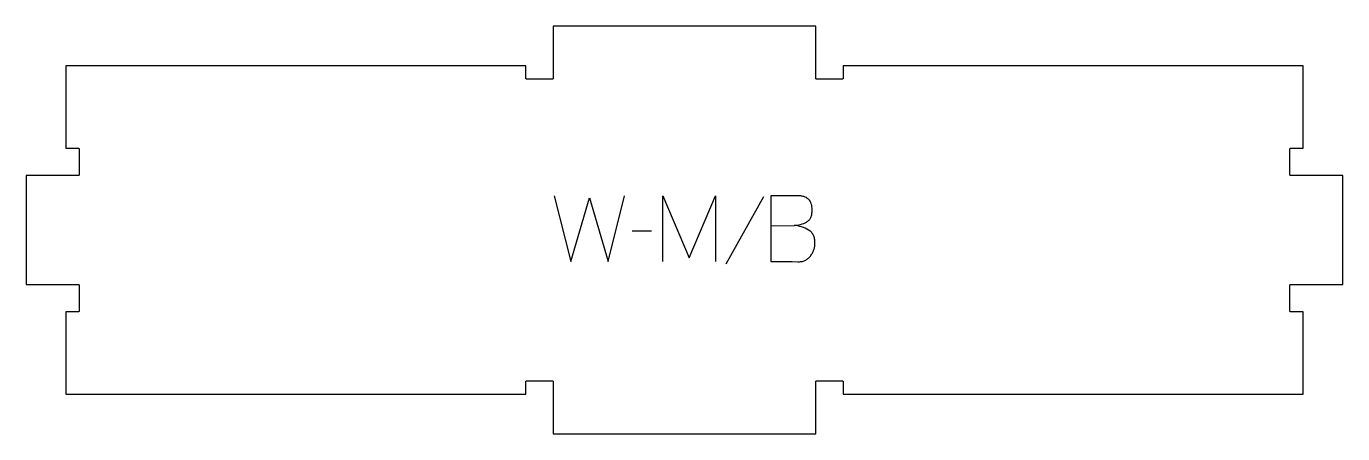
# Model space of a CAD drawing. Extents: x 0 to 600, y 0 to 186.
import ezdxf

# ---------------------------------------------------------------- set-up
doc = ezdxf.new("R2010")
doc.units = 0
doc.layers.add('1_ANYTOOL_1MMDEEP_LABELS_S', color=2, linetype='CONTINUOUS')
doc.layers.add('4_ANYTOOL_CUTTHROUGH_OUTSI', color=5, linetype='CONTINUOUS')

msp = doc.modelspace()

# ---------------------------------------------------------------- linework, layer by layer
at = {"layer": '1_ANYTOOL_1MMDEEP_LABELS_S'}
for p, q in [((335.685714, 107.9), (318.5, 77.128571)), ((284.685714, 92.257143), (275.9, 92.171429))]:
    msp.add_line(p, q, dxfattribs=at)
for points in [[(240.328571, 108.371429), (248.042857, 78.371429), (256.485714, 107.471429), (264.971429, 78.371429), (272.471429, 108.371429)], [(289.828571, 78.371429), (289.828571, 108.371429), (301.828571, 80), (313.828571, 108.242857), (313.828571, 78.371429)]]:
    msp.add_lwpolyline(points, dxfattribs=at)
for points in [[(339.114286, 94.7), (349.657143, 94.828571, 0.046847), (352.605845, 95.30502, 0.060102), (355.378571, 96.392857, 0.086388), (356.485274, 97.262983, 0.076384), (357.258929, 98.444643, 0.070405), (357.756398, 100.132392, 0.036531), (357.885714, 101.9, 0.031885), (357.794093, 103.335258, 0.051083), (357.467857, 104.73125, 0.053001), (356.95957, 105.817809, 0.064647), (356.214286, 106.753571, 0.064346), (355.240994, 107.479136, 0.050037), (354.125, 107.966964, 0.048317), (352.680444, 108.283247, 0.029756), (351.2, 108.371429), (339.114286, 108.371429)], [(339.114286, 108.371429), (339.114286, 78.371429), (348.8, 78.371429), (351.328571, 78.285714, 0.048381), (353.007465, 78.38963, 0.066146), (354.6125, 78.869643, 0.067079), (355.976263, 79.718313, 0.057042), (357.092857, 80.878571, 0.037099), (357.987529, 82.249812, 0.042913), (358.651786, 83.744643, 0.043052), (359.042946, 85.30029, 0.040094), (359.171429, 86.9, 0.045096), (359.009057, 88.696616, 0.070597), (358.442857, 90.398214, 0.073303), (357.516879, 91.727253, 0.067093), (356.257143, 92.75, 0.063103), (353.082633, 94.174946, 0.053716), (349.657143, 94.828571)]]:
    msp.add_lwpolyline(points, format="xyb", dxfattribs=at)
at = {"layer": '4_ANYTOOL_CUTTHROUGH_OUTSI'}
msp.add_lwpolyline([(18, 167.5), (18, 130), (23.75, 130, -0.414214), (24, 129.75), (24, 117.75, -0.414214), (23.75, 117.5), (0, 117.5), (0, 68), (23.75, 68, -0.414214), (24, 67.75), (24, 55.75, -0.414214), (23.75, 55.5), (18, 55.5), (18, 18), (227.5, 18), (227.5, 23.75, -0.414214), (227.75, 24), (239.75, 24, -0.414214), (240, 23.75), (240, 0), (359.5, 0), (359.5, 23.75, -0.414214), (359.75, 24), (371.75, 24, -0.414214), (372, 23.75), (372, 18), (581.5, 18), (581.5, 55.5), (575.75, 55.5, -0.414214), (575.5, 55.75), (575.5, 67.75, -0.414214), (575.75, 68), (599.5, 68), (599.5, 117.5), (575.75, 117.5, -0.414214), (575.5, 117.75), (575.5, 129.75, -0.414214), (575.75, 130), (581.5, 130), (581.5, 167.5), (372, 167.5), (372, 161.75, -0.414214), (371.75, 161.5), (359.75, 161.5, -0.414214), (359.5, 161.75), (359.5, 185.5), (240, 185.5), (240, 161.75, -0.414214), (239.75, 161.5), (227.75, 161.5, -0.414214), (227.5, 161.75), (227.5, 167.5)], format="xyb", close=True, dxfattribs=at)

doc.saveas('drawing.dxf')
